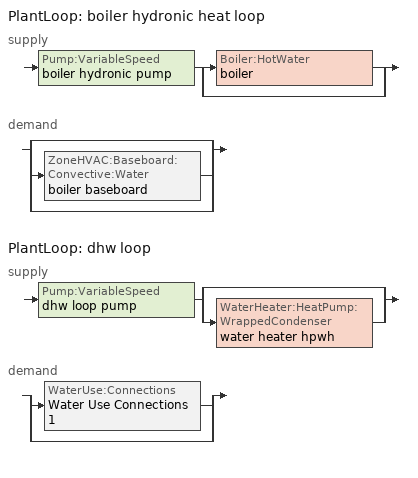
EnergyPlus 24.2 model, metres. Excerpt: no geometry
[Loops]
PlantLoop 'boiler hydronic heat loop'
 supply: Pump:VariableSpeed 'boiler hydronic pump' > split
  | Boiler:HotWater 'boiler'
  | bypass
 demand: split
  | bypass
  | ZoneHVAC:Baseboard:Convective:Water 'boiler baseboard'
  | bypass
PlantLoop 'dhw loop'
 supply: Pump:VariableSpeed 'dhw loop pump' > split
  | bypass
  | WaterHeater:HeatPump:WrappedCondenser 'water heater hpwh'
 demand: split
  | WaterUse:Connections 'Water Use Connections 1'
  | bypass
[ZoneControl:Thermostat]
conditioned space Thermostat: Zone or ZoneList=conditioned space; Control Type Schedule=conditioned space Thermostat Schedule; Control 1=conditioned space temperature setpoint; Temperature Difference Between Cutout And Setpoint {deltaC}=0
[ThermostatSetpoint:DualSetpoint]
conditioned space temperature setpoint: Heating Setpoint Temperature Schedule=heating setpoint; Cooling Setpoint Temperature Schedule=cooling setpoint
[ZoneHVAC:Baseboard:Convective:Water]
boiler baseboard: Availability Schedule=Always On Discrete; Heating Design Capacity Method=HeatingDesignCapacity; Heating Design Capacity {W}=10630.3; Heating Design Capacity Per Floor Area {W/m2}=0; Fraction of Autosized Heating Design Capacity=0.8; U-Factor Times Area Value {W/K}=765.38; Maximum Water Flow Rate {m3/s}=0.000457931; Convergence Tolerance=0.001
[Zone equipment]
conditioned space: boiler baseboard
[PlantLoop] Fluid Type=Water; Maximum Loop Temperature {C}=100; Minimum Loop Temperature {C}=0; Minimum Loop Flow Rate {m3/s}=0; Load Distribution Scheme=Optimal; Plant Loop Demand Calculation Scheme=SingleSetpoint; Common Pipe Simulation=None
Name | Plant Equipment Operation Scheme | Maximum Loop Flow Rate {m3/s} | Plant Loop Volume {m3}
boiler hydronic heat loop | boiler hydronic heat loop Operation Schemes | Autosize | Autocalculate
dhw loop | dhw loop Operation Schemes | 0.01 | 0.003
[Sizing:Plant] Loop Type=Heating; Sizing Option=NonCoincident; Zone Timesteps in Averaging Window=1; Coincident Sizing Factor Mode=None
Name | Design Loop Exit Temperature {C} | Loop Design Temperature Difference {deltaC}
boiler hydronic heat loop | 82.2222 | 11.1111
dhw loop | 51.6667 | 5.55556
[Pump:VariableSpeed] Motor Efficiency=0.85; Fraction of Motor Inefficiencies to Fluid Stream=0; Coefficient 1 of the Part Load Performance Curve=0; Coefficient 2 of the Part Load Performance Curve=1; Coefficient 3 of the Part Load Performance Curve=0; Coefficient 4 of the Part Load Performance Curve=0; Design Minimum Flow Rate {m3/s}=0; Pump Control Type=Intermittent; Skin Loss Radiative Fraction=0.5; Design Power Sizing Method=PowerPerFlowPerPressure; Design Electric Power per Unit Flow Rate {W/(m3/s)}=348701.1; Design Shaft Power per Unit Flow Rate per Unit Head {W/((m3/s)-Pa)}=1.28205; Design Minimum Flow Rate Fraction=0
Name | Design Maximum Flow Rate {m3/s} | Design Pump Head {Pa} | Design Power Consumption {W}
boiler hydronic pump | 0.0030649 | 20000 | 81.7308
dhw loop pump | 0.01 | 1 | 0
[Boiler:HotWater]
boiler: Fuel Type=NaturalGas; Nominal Capacity {W}=10630.3; Nominal Thermal Efficiency=0.8; Efficiency Curve Temperature Evaluation Variable=LeavingBoiler; Normalized Boiler Efficiency Curve=NonCondensingBoilerEff; Design Water Flow Rate {m3/s}=Autosize; Minimum Part Load Ratio=0; Maximum Part Load Ratio=1; Optimum Part Load Ratio=1; Water Outlet Upper Temperature Limit {C}=99.9; Boiler Flow Mode=LeavingSetpointModulated; On Cycle Parasitic Electric Load {W}=0; Sizing Factor=1; Off Cycle Parasitic Fuel Load {W}=0
[SetpointManager:Scheduled] Control Variable=Temperature
Name | Schedule
boiler hydronic heat loop setpoint manager | boiler hydronic heat supply setpoint
Setpoint Manager Scheduled 1 | dhw temp
[PlantEquipmentOperationSchemes] Control Scheme Object Type 1=PlantEquipmentOperation:HeatingLoad; Control Scheme Schedule Name 1=Always On Discrete
Name | Control Scheme Name 1
boiler hydronic heat loop Operation Schemes | boiler hydronic heat loop Heating Operation Scheme
dhw loop Operation Schemes | dhw loop Heating Operation Scheme
[PlantEquipmentOperation:HeatingLoad] Load Range Lower Limit 1 {W}=0; Load Range Upper Limit 1 {W}=1000000000
Name | Range Equipment List Name 1
boiler hydronic heat loop Heating Operation Scheme | boiler hydronic heat loop Heating Equipment List
dhw loop Heating Operation Scheme | dhw loop Heating Equipment List
[PlantEquipmentList]
boiler hydronic heat loop Heating Equipment List: Boiler:HotWater, boiler
dhw loop Heating Equipment List: WaterHeater:HeatPump:WrappedCondenser, water heater hpwh
[WaterHeater:Stratified]
water heater tank: Tank Volume {m3}=0.27255; Tank Height {m}=1.5975; Tank Shape=VerticalCylinder; Maximum Temperature Limit {C}=90; Heater Priority Control=MasterSlave; Heater 1 Setpoint Temperature Schedule=water heater TopElementSetpoint; Heater 1 Deadband Temperature Difference {deltaC}=18.5; Heater 1 Capacity {W}=4500.11; Heater 1 Height {m}=1.26469; Heater 2 Setpoint Temperature Schedule=water heater BottomElementSetpoint; Heater 2 Deadband Temperature Difference {deltaC}=3.89; Heater 2 Capacity {W}=4500.11; Heater 2 Height {m}=0.332813; Heater Fuel Type=Electricity; Heater Thermal Efficiency=1; Off Cycle Parasitic Fuel Consumption Rate {W}=3; Off Cycle Parasitic Fuel Type=Electricity; Off Cycle Parasitic Heat Fraction to Tank=0; Off Cycle Parasitic Height {m}=0; On Cycle Parasitic Fuel Consumption Rate {W}=3; On Cycle Parasitic Fuel Type=Electricity; On Cycle Parasitic Heat Fraction to Tank=0; On Cycle Parasitic Height {m}=0; Ambient Temperature Indicator=Schedule; Ambient Temperature Schedule=water heater Tamb act; Uniform Skin Loss Coefficient per Unit Area to Ambient Temperature {W/m2-K}=0.92499; Skin Loss Fraction to Zone=1; Off Cycle Flue Loss Coefficient to Ambient Temperature {W/K}=0; Off Cycle Flue Loss Fraction to Zone=1; Use Side Effectiveness=1; Use Side Inlet Height {m}=0; Use Side Outlet Height {m}=Autocalculate; Source Side Effectiveness=1; Source Side Inlet Height {m}=0; Source Side Outlet Height {m}=0; Inlet Mode=Fixed; Use Side Design Flow Rate {m3/s}=0.00453494; Source Side Design Flow Rate {m3/s}=0; Indirect Water Heating Recovery Time {hr}=1.5; Number of Nodes=6; Additional Destratification Conductivity {W/m-K}=0; Node 1 Additional Loss Coefficient {W/K}=0; Node 2 Additional Loss Coefficient {W/K}=0; Node 3 Additional Loss Coefficient {W/K}=0; Node 4 Additional Loss Coefficient {W/K}=0; Node 5 Additional Loss Coefficient {W/K}=0; Node 6 Additional Loss Coefficient {W/K}=0
[WaterHeater:Sizing]
water heater tank: Design Mode=PeakDraw; Time Storage Can Meet Peak Draw {hr}=0.538503; Time for Tank Recovery {hr}=0; Nominal Tank Volume for Autosizing Plant Connections {m3}=1
[WaterHeater:HeatPump:WrappedCondenser]
water heater hpwh: Compressor Setpoint Temperature Schedule=water heater setpoint; Dead Band Temperature Difference {deltaC}=3.89; Condenser Bottom Location {m}=0.0665625; Condenser Top Location {m}=0.865313; Evaporator Air Flow Rate {m3/s}=0.0854225; Inlet Air Configuration=Schedule; Inlet Air Temperature Schedule=water heater Tamb act; Inlet Air Humidity Schedule=water heater RHamb act; Tank=water heater tank; DX Coil=water heater coil; Minimum Inlet Air Temperature for Compressor Operation {C}=5.55556; Maximum Inlet Air Temperature for Compressor Operation {C}=48.8889; Compressor Location=Schedule; Compressor Ambient Temperature Schedule=water heater Tamb act; Fan=water heater fan; Fan Placement=DrawThrough; On Cycle Parasitic Electric Load {W}=0; Off Cycle Parasitic Electric Load {W}=0; Parasitic Heat Rejection Location=Outdoors; Inlet Air Mixer Schedule=Always On Discrete; Tank Element Control Logic=MutuallyExclusive; Control Sensor 1 Height In Stratified Tank {m}=1.26469; Control Sensor 1 Weight=0.75; Control Sensor 2 Height In Stratified Tank {m}=0.465938
[Coil:WaterHeating:AirToWaterHeatPump:Wrapped]
water heater coil: Rated Heating Capacity {W}=2149.38; Rated COP {W/W}=4.299056; Rated Sensible Heat Ratio=0.88; Rated Evaporator Inlet Air Dry-Bulb Temperature {C}=19.7222; Rated Evaporator Inlet Air Wet-Bulb Temperature {C}=13.561; Rated Condenser Water Temperature {C}=48.89; Rated Evaporator Air Flow Rate {m3/s}=0.0854225; Evaporator Fan Power Included in Rated COP=Yes; Crankcase Heater Capacity {W}=0; Maximum Ambient Temperature for Crankcase Heater Operation {C}=0; Evaporator Air Temperature Type for Curve Objects=WetBulbTemperature; Heating Capacity Function of Temperature Curve=HPWH-Cap-fT; Heating Capacity Function of Air Flow Fraction Curve=HPWH-Htg-Cap-FF; Heating COP Function of Temperature Curve=HPWH-COP-fT; Heating COP Function of Air Flow Fraction Curve=HPWH-Htg-COP-FF; Part Load Fraction Correlation Curve=HPWH-COP-fPLR
[Fan:SystemModel]
water heater fan: Availability Schedule=Always On Discrete; Design Maximum Air Flow Rate {m3/s}=0.0854225; Speed Control Method=Discrete; Electric Power Minimum Flow Rate Fraction=0.2; Design Pressure Rise {Pa}=500; Motor Efficiency=1; Motor In Air Stream Fraction=1; Design Electric Power Consumption {W}=Autosize; Design Power Sizing Method=PowerPerFlow; Electric Power Per Unit Flow Rate {W/(m3/s)}=97.8923; Electric Power Per Unit Flow Rate Per Unit Pressure {W/((m3/s)-Pa)}=1.66667; Fan Total Efficiency=0.7; Motor Loss Radiative Fraction=0; Number of Speeds=1
[WaterUse:Connections]
Water Use Connections 1: Drain Water Heat Exchanger Type=None; Drain Water Heat Exchanger Destination=Plant; Water Use Equipment Name 1=dhw fixtures; Water Use Equipment Name 2=dhw distribution waste; Water Use Equipment Name 3=clothes washer; Water Use Equipment Name 4=dishwasher
[WaterUse:Equipment] Peak Flow Rate {m3/s}=0
Name | Flow Rate Fraction Schedule | Target Temperature Schedule
dhw fixtures; dhw distribution waste | dhw fixtures schedule | mixed water temperature schedule
clothes washer | clothes washer schedule
dishwasher | dishwasher schedule
[EnergyManagementSystem:InternalVariable]
boiler_hydronic_pump_rated_mfr: Internal Data Index Key=boiler hydronic pump; Internal Data Type=Pump Maximum Mass Flow Rate
[EnergyManagementSystem:Sensor]
Name | Output:Variable or Output:Meter Index Key | Output:Variable or Output:Meter
boiler_baseboard_s | boiler baseboard | Baseboard Total Heating Energy
boiler_hydronic_pump_mfr_s | boiler hydronic pump | Pump Mass Flow Rate
boiler_hydronic_pump_s | boiler hydronic pump | Pump Electricity Energy
boiler_plr_s | boiler | Boiler Part Load Ratio
conditioned_space_clg_unmet_s | conditioned space | Zone Cooling Setpoint Not Met Time
conditioned_space_htg_unmet_s | conditioned space | Zone Heating Setpoint Not Met Time
fridge_tin_s; tin_s; tin_s_1; water_heater_amb_temp | conditioned space | Zone Mean Air Temperature
ig_ee_conv_1 | clothes washer | Electric Equipment Convective Heating Energy
ig_ee_conv_3 | dishwasher | Electric Equipment Convective Heating Energy
ig_ee_rad_1 | clothes washer | Electric Equipment Radiant Heating Energy
ig_ee_rad_3 | dishwasher | Electric Equipment Radiant Heating Energy
tout_s | conditioned space | Zone Outdoor Air Drybulb Temperature
water_heater_amb_rh | conditioned space | Zone Air Relative Humidity
water_heater_coil_energy | water heater coil | Cooling Coil Water Heating Electricity Rate
water_heater_fan_energy; water_heater_fan_pwr | water heater fan | Fan Electricity Rate
water_heater_lat_cool | water heater coil | Cooling Coil Latent Cooling Rate
water_heater_sens_cool | water heater coil | Cooling Coil Sensible Cooling Rate
water_heater_tank_energy | water heater tank | Water Heater Electricity Rate
water_heater_tank_off_cycle_parasitic | water heater tank | Water Heater Off Cycle Parasitic Electricity Rate
water_heater_tank_on_cycle_parasitic | water heater tank | Water Heater On Cycle Parasitic Electricity Rate
water_heater_tl | water heater tank | Water Heater Heat Loss Rate
win_s | conditioned space | Zone Air Humidity Ratio
[EnergyManagementSystem:Actuator]
Name | Actuated Component Unique | Actuated Component Type | Actuated Component Control Type
boiler_hydronic_pump_pressure_rise_act | boiler hydronic pump | Pump | Pump Pressure Rise
water_heater_RHamb_act | water heater RHamb act | Schedule:Constant | Schedule Value
water_heater_Tamb_act | water heater Tamb act | Schedule:Constant | Schedule Value
[EnergyManagementSystem:Program]
fridge_schedule_program: Set Tin = fridge_tin_s*(9.0/5.0)+32.0; Set fridge_schedule_act = 0; If (Hour == 0); Set fridge_schedule_act = (-0.487+0.019*Tin); ElseIf (Hour == 1); Set fridge_schedule_act = (-0.34+0.016*Tin); ElseIf (Hour == 2); Set fridge_schedule_act = (-0.37+0.017*Tin); ElseIf (Hour == 3); Set fridge_schedule_act = (-0.361+0.016*Tin); ElseIf (Hour == 4); Set fridge_schedule_act = (-0.515+0.018*Tin); ElseIf (Hour == 5); Set fridge_schedule_act = (-0.684+0.021*Tin); ElseIf (Hour == 6); Set fridge_schedule_act = (-0.471+0.019*Tin); ElseIf (Hour == 7); Set fridge_schedule_act = (-0.159+0.015*Tin); ElseIf (Hour == 8); Set fridge_schedule_act = (-0.079+0.015*Tin); ElseIf (Hour == 9); Set fridge_schedule_act = (-0.417+0.019*Tin); ElseIf (Hour == 10); Set fridge_schedule_act = (-0.411+0.018*Tin); ElseIf (Hour == 11); Set fridge_schedule_act = (-0.386+0.018*Tin); ElseIf (Hour == 12); Set fridge_schedule_act = (-0.24+0.016*Tin); ElseIf (Hour == 13); Set fridge_schedule_act = (-0.314+0.017*Tin); ElseIf (Hour == 14); Set fridge_schedule_act = (-0.16+0.015*Tin); ElseIf (Hour == 15); Set fridge_schedule_act = (-0.121+0.015*Tin); ElseIf (Hour == 16); Set fridge_schedule_act = (-0.469+0.02*Tin); ElseIf (Hour == 17); Set fridge_schedule_act = (-0.412+0.02*Tin); ElseIf (Hour == 18); Set fridge_schedule_act = (-0.091+0.017*Tin); ElseIf (Hour == 19); Set fridge_schedule_act = (0.077+0.014*Tin); ElseIf (Hour == 20); Set fridge_schedule_act = (-0.118+0.016*Tin); ElseIf (Hour == 21); Set fridge_schedule_act = (-0.247+0.017*Tin); ElseIf (Hour == 22); Set fridge_schedule_act = (-0.445+0.019*Tin); ElseIf (Hour == 23); Set fridge_schedule_act = (-0.544+0.02*Tin); EndIf
infil_program: Set p_m = 0.14; Set p_s = 0.22; Set s_m = 270; Set s_s = 370; Set z_m = 9.99744; Set z_s = 2.4384; Set f_t = (((s_m/z_m)^p_m)*((z_s/s_s)^p_s)); Set Tdiff = tin_s-tout_s; Set dT = @Abs Tdiff; Set c = 0.1662; Set Cs = 0.0711; Set Cw = 0.1275; Set n = 0.65; Set sft = (f_t*0.7000000000000001); Set temp1 = ((c*Cw)*((sft*site_vw_s)^(2*n)))^2; Set Qinf = (((c*Cs*(dT^n))^2)+temp1)^0.5; Set Qinf = (@Max Qinf 0); Set mech_vent_house_fan_sensible_load_act = 0.0; Set mech_vent_house_fan_latent_load_act = 0.0; Set OASupInPb = out_pb_s; Set OASupInTemp = tout_s; Set OASupInW = out_wt_s; Set OASupRho = (@RhoAirFnPbTdbW OASupInPb OASupInTemp OASupInW); Set OASupCp = (@CpAirFnW OASupInW); Set OASupInEnth = (@HFnTdbW OASupInTemp OASupInW); Set ZoneTemp = tin_s; Set ZoneW = win_s; Set ZoneCp = (@CpAirFnW ZoneW); Set ZoneAirEnth = (@HFnTdbW ZoneTemp ZoneW); Set mech_vent_house_fan_cfis_act = 0.0; Set QWHV_cfis_sup = 0.0; Set QWHV_cfis_suppl_sup = 0.0; Set QWHV_cfis_suppl_exh = 0.0; Set Qrange = 0; Set Qbath = 0; Set Qdryer = 0; Set QWHV_sup = 0.0; Set QWHV_exh = 0.0; Set Qsupply = QWHV_sup + QWHV_cfis_sup + QWHV_cfis_suppl_sup; Set Qexhaust = Qrange + Qbath + Qdryer + QWHV_exh + QWHV_cfis_suppl_exh; Set Qfan = (@Max Qexhaust Qsupply); Set Qducts = 0; If Qducts < 0; Set Qsupply = Qsupply - Qducts; Else; Set Qexhaust = Qexhaust + Qducts; EndIf; Set Qfan_with_ducts = (@Max Qexhaust Qsupply); Set Qimb = (@Abs (Qsupply - Qexhaust)); If Qinf + Qimb > 0; Set Qtot = Qfan_with_ducts + (Qinf^2) / (Qinf + Qimb); Else; Set Qtot = Qfan_with_ducts; EndIf; Set Qinf_adj = Qtot - Qfan; Set infil_flow_act = Qinf_adj; Set infil_program_Qinf = Qinf_adj; Set infil_program_Qfan = Qfan; Set Qload = Qfan; Set Effectiveness_Sens = 0.0; Set Effectiveness_Lat = 0.0; Set Fan_MFR = Qload * OASupRho; Set ZoneInEnth = OASupInEnth; Set ZoneInTemp = OASupInTemp; Set FanTotalToCond = Fan_MFR * (ZoneInEnth - ZoneAirEnth); Set FanSensToCond = Fan_MFR * ZoneCp * (ZoneInTemp - ZoneTemp); Set FanLatToCond = FanTotalToCond - FanSensToCond; Set mech_vent_house_fan_sensible_load_act = mech_vent_house_fan_sensible_load_act + FanSensToCond; Set mech_vent_house_fan_latent_load_act = mech_vent_house_fan_latent_load_act + FanLatToCond
natural_vent_program: Set Tin = tin_s; Set Tout = tout_s; Set Wout = out_wt_s; Set Pbar = out_pb_s; Set Phiout = (@RhFnTdbWPb Tout Wout Pbar); Set MaxHR = 0.0115; Set Tnvsp = (htg_sp_s + clg_sp_s) / 2; Set NVavail = natural_vent_s; Set ClgSsnAvail = cool_season; Set Qnv = 0; Set Qwhf = 0; Set whole_house_fan_act = 0; If ((Wout < MaxHR) && (Tin > Tout) && (Tin > Tnvsp) && (ClgSsnAvail > 0))|| ((Tin > Tout) && (Tin > Tnvsp) && (hvac_availability_schedule_s == 0)); Set WHF_Flow = 0; Set Adj = (Tin-Tnvsp)/(Tin-Tout); Set Adj = (@Min Adj 1); Set Adj = (@Max Adj 0); If (WHF_Flow > 0); Set Qwhf = WHF_Flow*Adj; Set WHF_W = 0; Set whole_house_fan_act = WHF_W*Adj; ElseIf (NVavail > 0); Set NVArea = 0; Set Cs = 8.968567957270247e-05; Set Cw = 6.531778328561744e-05; Set Tdiff = Tin-Tout; Set dT = (@Abs Tdiff); Set Vwind = site_vw_s; Set SGNV = NVArea*Adj*((((Cs*dT)+(Cw*(Vwind^2)))^0.5)/1000); Set MaxNV = 2.1369780228096005; Set Qnv = (@Min SGNV MaxNV); EndIf; EndIf; Set natural_vent_flow_act = Qnv; Set whole_house_fan_flow_act = Qwhf; Set natural_vent_program_Qnv = Qnv; Set natural_vent_program_Qwhf = Qwhf
total_airflows_program: Set total_infil_flow_rate = 0; Set total_mechvent_flow_rate = 0; Set total_natvent_flow_rate = 0; Set total_whf_flow_rate = 0; Set total_infil_flow_rate = total_infil_flow_rate + (infil_program_Qinf * 1); Set total_mechvent_flow_rate = total_mechvent_flow_rate + (infil_program_Qfan * 1); Set total_natvent_flow_rate = total_natvent_flow_rate + (natural_vent_program_Qnv * 1); Set total_whf_flow_rate = total_whf_flow_rate + (natural_vent_program_Qwhf * 1)
total_loads_program: Set loads_htg_tot = 0; Set loads_clg_tot = 0; If htg_load_cond > 0; Set loads_htg_tot = loads_htg_tot + (htg_load_cond - clg_load_cond) * 1.0; EndIf; Set loads_htg_tot = (@Max loads_htg_tot 0); If clg_load_cond > 0; Set loads_clg_tot = loads_clg_tot + (clg_load_cond - htg_load_cond) * 0.0; EndIf; Set loads_clg_tot = (@Max loads_clg_tot 0)
unmet_hours_program: Set htg_unmet_hours = 0; Set clg_unmet_hours = 0; Set unit_htg_unmet_hours = 0; If ((DayOfYear >= 1) && (DayOfYear <= 365)) && (hvac_availability_schedule_s == 1); Set unit_htg_unmet_hours = unit_htg_unmet_hours + conditioned_space_htg_unmet_s; If unit_htg_unmet_hours > htg_unmet_hours; Set htg_unmet_hours = unit_htg_unmet_hours; EndIf; EndIf
water_heater_Control: Set water_heater_HPWHSchedOverride = water_heater_T_set; If (water_heater_amb_temp<5.56) || (water_heater_amb_temp>48.89); Set water_heater_UESchedOverride = water_heater_T_set; Set water_heater_LESchedOverride = water_heater_T_set; Else; Set water_heater_UESchedOverride = water_heater_T_set - 9.0; Set water_heater_LESchedOverride = 0; EndIf
water_heater_hpwh_EC_adj: If WarmupFlag == 0; Set dhw_e_cons = water_heater_tank_energy + water_heater_tank_on_cycle_parasitic + water_heater_tank_off_cycle_parasitic + water_heater_coil_energy + water_heater_fan_energy; Set water_heater_hpwh_ec_adj_act = 0.0 * dhw_e_cons / 1; EndIf
water_heater_InletAir: Set water_heater_Tamb_act = water_heater_amb_temp; Set water_heater_RHamb_act = 0; Set water_heater_RHamb_act = water_heater_RHamb_act + (water_heater_amb_rh / 100) / 1; Set water_heater_sens_act = (0 - water_heater_sens_cool - (water_heater_tl + water_heater_fan_pwr)) / 1; Set water_heater_lat_act = (0 - water_heater_lat_cool) / 1
[EnergyManagementSystem:ProgramCallingManager]
boiler_hydronic_pump_disaggregate_program_calling_manager: EndOfSystemTimestepBeforeHVACReporting; boiler_hydronic_pump_disaggregate_program
boiler_hydronic_pump_power_program_calling_manager: EndOfSystemTimestepBeforeHVACReporting; boiler_hydronic_pump_power_program
component_loads_program_calling_manager: EndOfZoneTimestepAfterZoneReporting; component_loads_program
fridge_schedule_program_calling_manager: BeginZoneTimestepAfterInitHeatBalance; fridge_schedule_program
infil_program_calling_manager: BeginZoneTimestepAfterInitHeatBalance; infil_program
natural_vent_program_calling_manager: BeginZoneTimestepAfterInitHeatBalance; natural_vent_program
total_airflows_program_calling_manager: EndOfZoneTimestepAfterZoneReporting; total_airflows_program
total_loads_program_calling_manager: EndOfZoneTimestepAfterZoneReporting; total_loads_program
unmet_hours_program_calling_manager: EndOfZoneTimestepBeforeZoneReporting; unmet_hours_program
water_heater_hpwh_EC_adj_ProgramManager: EndOfSystemTimestepBeforeHVACReporting; water_heater_hpwh_EC_adj
water_heater_ProgramManager: InsideHVACSystemIterationLoop; water_heater_Control; water_heater_InletAir
[EnergyManagementSystem:OutputVariable]
Name | EMS Variable | Type of Data in Variable | Update Frequency | EMS Program or Subroutine | Units
boiler hydronic pump disaggregate htg primary | boiler_hydronic_pump_primary_htg | Summed | SystemTimestep | boiler_hydronic_pump_disaggregate_program | J
loads_htg_tot_peakload_outvar; loads_htg_tot_annual_outvar; loads_htg_tot_timeseries_outvar | loads_htg_tot | Summed | ZoneTimestep | total_loads_program | J
loads_clg_tot_peakload_outvar; loads_clg_tot_annual_outvar; loads_clg_tot_timeseries_outvar | loads_clg_tot | Summed | ZoneTimestep | total_loads_program | J
htg_unmet_hours_annual_outvar; htg_unmet_hours_timeseries_outvar | htg_unmet_hours | Summed | ZoneTimestep | unmet_hours_program | hr
clg_unmet_hours_annual_outvar; clg_unmet_hours_timeseries_outvar | clg_unmet_hours | Summed | ZoneTimestep | unmet_hours_program | hr
loads_htg_roofs_annual_outvar; loads_htg_roofs_timeseries_outvar | loads_htg_roofs | Summed | ZoneTimestep | component_loads_program | J
loads_htg_ceilings_annual_outvar; loads_htg_ceilings_timeseries_outvar | loads_htg_ceilings | Summed | ZoneTimestep | component_loads_program | J
loads_htg_walls_annual_outvar; loads_htg_walls_timeseries_outvar | loads_htg_walls | Summed | ZoneTimestep | component_loads_program | J
loads_htg_rim_joists_annual_outvar; loads_htg_rim_joists_timeseries_outvar | loads_htg_rim_joists | Summed | ZoneTimestep | component_loads_program | J
loads_htg_foundation_walls_annual_outvar; loads_htg_foundation_walls_timeseries_outvar | loads_htg_foundation_walls | Summed | ZoneTimestep | component_loads_program | J
loads_htg_doors_annual_outvar; loads_htg_doors_timeseries_outvar | loads_htg_doors | Summed | ZoneTimestep | component_loads_program | J
loads_htg_windows_conduction_annual_outvar; loads_htg_windows_conduction_timeseries_outvar | loads_htg_windows_conduction | Summed | ZoneTimestep | component_loads_program | J
loads_htg_windows_solar_annual_outvar; loads_htg_windows_solar_timeseries_outvar | loads_htg_windows_solar | Summed | ZoneTimestep | component_loads_program | J
loads_htg_skylights_conduction_annual_outvar; loads_htg_skylights_conduction_timeseries_outvar | loads_htg_skylights_conduction | Summed | ZoneTimestep | component_loads_program | J
loads_htg_skylights_solar_annual_outvar; loads_htg_skylights_solar_timeseries_outvar | loads_htg_skylights_solar | Summed | ZoneTimestep | component_loads_program | J
loads_htg_floors_annual_outvar; loads_htg_floors_timeseries_outvar | loads_htg_floors | Summed | ZoneTimestep | component_loads_program | J
loads_htg_slabs_annual_outvar; loads_htg_slabs_timeseries_outvar | loads_htg_slabs | Summed | ZoneTimestep | component_loads_program | J
loads_htg_internal_mass_annual_outvar; loads_htg_internal_mass_timeseries_outvar | loads_htg_internal_mass | Summed | ZoneTimestep | component_loads_program | J
loads_htg_infil_annual_outvar; loads_htg_infil_timeseries_outvar | loads_htg_infil | Summed | ZoneTimestep | component_loads_program | J
loads_htg_natvent_annual_outvar; loads_htg_natvent_timeseries_outvar | loads_htg_natvent | Summed | ZoneTimestep | component_loads_program | J
loads_htg_mechvent_annual_outvar; loads_htg_mechvent_timeseries_outvar | loads_htg_mechvent | Summed | ZoneTimestep | component_loads_program | J
loads_htg_whf_annual_outvar; loads_htg_whf_timeseries_outvar | loads_htg_whf | Summed | ZoneTimestep | component_loads_program | J
loads_htg_ducts_annual_outvar; loads_htg_ducts_timeseries_outvar | loads_htg_ducts | Summed | ZoneTimestep | component_loads_program | J
loads_htg_intgains_annual_outvar; loads_htg_intgains_timeseries_outvar | loads_htg_intgains | Summed | ZoneTimestep | component_loads_program | J
loads_htg_lighting_annual_outvar; loads_htg_lighting_timeseries_outvar | loads_htg_lighting | Summed | ZoneTimestep | component_loads_program | J
loads_clg_roofs_annual_outvar; loads_clg_roofs_timeseries_outvar | loads_clg_roofs | Summed | ZoneTimestep | component_loads_program | J
loads_clg_ceilings_annual_outvar; loads_clg_ceilings_timeseries_outvar | loads_clg_ceilings | Summed | ZoneTimestep | component_loads_program | J
loads_clg_walls_annual_outvar; loads_clg_walls_timeseries_outvar | loads_clg_walls | Summed | ZoneTimestep | component_loads_program | J
loads_clg_rim_joists_annual_outvar; loads_clg_rim_joists_timeseries_outvar | loads_clg_rim_joists | Summed | ZoneTimestep | component_loads_program | J
loads_clg_foundation_walls_annual_outvar; loads_clg_foundation_walls_timeseries_outvar | loads_clg_foundation_walls | Summed | ZoneTimestep | component_loads_program | J
loads_clg_doors_annual_outvar; loads_clg_doors_timeseries_outvar | loads_clg_doors | Summed | ZoneTimestep | component_loads_program | J
loads_clg_windows_conduction_annual_outvar; loads_clg_windows_conduction_timeseries_outvar | loads_clg_windows_conduction | Summed | ZoneTimestep | component_loads_program | J
loads_clg_windows_solar_annual_outvar; loads_clg_windows_solar_timeseries_outvar | loads_clg_windows_solar | Summed | ZoneTimestep | component_loads_program | J
loads_clg_skylights_conduction_annual_outvar; loads_clg_skylights_conduction_timeseries_outvar | loads_clg_skylights_conduction | Summed | ZoneTimestep | component_loads_program | J
loads_clg_skylights_solar_annual_outvar; loads_clg_skylights_solar_timeseries_outvar | loads_clg_skylights_solar | Summed | ZoneTimestep | component_loads_program | J
loads_clg_floors_annual_outvar; loads_clg_floors_timeseries_outvar | loads_clg_floors | Summed | ZoneTimestep | component_loads_program | J
loads_clg_slabs_annual_outvar; loads_clg_slabs_timeseries_outvar | loads_clg_slabs | Summed | ZoneTimestep | component_loads_program | J
loads_clg_internal_mass_annual_outvar; loads_clg_internal_mass_timeseries_outvar | loads_clg_internal_mass | Summed | ZoneTimestep | component_loads_program | J
loads_clg_infil_annual_outvar; loads_clg_infil_timeseries_outvar | loads_clg_infil | Summed | ZoneTimestep | component_loads_program | J
loads_clg_natvent_annual_outvar; loads_clg_natvent_timeseries_outvar | loads_clg_natvent | Summed | ZoneTimestep | component_loads_program | J
loads_clg_mechvent_annual_outvar; loads_clg_mechvent_timeseries_outvar | loads_clg_mechvent | Summed | ZoneTimestep | component_loads_program | J
loads_clg_whf_annual_outvar; loads_clg_whf_timeseries_outvar | loads_clg_whf | Summed | ZoneTimestep | component_loads_program | J
loads_clg_ducts_annual_outvar; loads_clg_ducts_timeseries_outvar | loads_clg_ducts | Summed | ZoneTimestep | component_loads_program | J
loads_clg_intgains_annual_outvar; loads_clg_intgains_timeseries_outvar | loads_clg_intgains | Summed | ZoneTimestep | component_loads_program | J
loads_clg_lighting_annual_outvar; loads_clg_lighting_timeseries_outvar | loads_clg_lighting | Summed | ZoneTimestep | component_loads_program | J
total_infil_flow_rate_timeseries_outvar | total_infil_flow_rate | Averaged | ZoneTimestep | total_airflows_program | m^3/s
total_mechvent_flow_rate_timeseries_outvar | total_mechvent_flow_rate | Averaged | ZoneTimestep | total_airflows_program | m^3/s
total_natvent_flow_rate_timeseries_outvar | total_natvent_flow_rate | Averaged | ZoneTimestep | total_airflows_program | m^3/s
total_whf_flow_rate_timeseries_outvar | total_whf_flow_rate | Averaged | ZoneTimestep | total_airflows_program | m^3/s
[Schedule:Day:Interval]
clothes washer schedule day 1; clothes washer schedule default day; dishwasher schedule day 1; dishwasher schedule default day; heating setpoint default day; cooling setpoint default day; dhw fixtures schedule day 1; dhw fixtures schedule default day: No, 24:00, 0
heating setpoint day: No, 01:00, 12.7778, 10:00, 11.1111, 24:00, 12.7778
cooling setpoint day: No, 24:00, 25.5556
[Schedule:Week:Daily]
clothes washer schedule Week Rule - Jan1-Dec31: clothes washer schedule day 1, clothes washer schedule day 1, clothes washer schedule day 1, clothes washer schedule day 1, clothes washer schedule day 1, clothes washer schedule day 1, clothes washer schedule day 1, clothes washer schedule default day, clothes washer schedule default day, clothes washer schedule default day, clothes washer schedule default day, clothes washer schedule default day
dishwasher schedule Week Rule - Jan1-Dec31: dishwasher schedule day 1, dishwasher schedule day 1, dishwasher schedule day 1, dishwasher schedule day 1, dishwasher schedule day 1, dishwasher schedule day 1, dishwasher schedule day 1, dishwasher schedule default day, dishwasher schedule default day, dishwasher schedule default day, dishwasher schedule default day, dishwasher schedule default day
heating setpoint Week Rule - Jan1-Dec31: heating setpoint day, heating setpoint day, heating setpoint day, heating setpoint day, heating setpoint day, heating setpoint day, heating setpoint day, heating setpoint default day, heating setpoint default day, heating setpoint default day, heating setpoint default day, heating setpoint default day
cooling setpoint Week Rule - Jan1-Dec31: cooling setpoint day, cooling setpoint day, cooling setpoint day, cooling setpoint day, cooling setpoint day, cooling setpoint day, cooling setpoint day, cooling setpoint default day, cooling setpoint default day, cooling setpoint default day, cooling setpoint default day, cooling setpoint default day
dhw fixtures schedule Week Rule - Jan1-Dec31: dhw fixtures schedule day 1, dhw fixtures schedule day 1, dhw fixtures schedule day 1, dhw fixtures schedule day 1, dhw fixtures schedule day 1, dhw fixtures schedule day 1, dhw fixtures schedule day 1, dhw fixtures schedule default day, dhw fixtures schedule default day, dhw fixtures schedule default day, dhw fixtures schedule default day, dhw fixtures schedule default day
[Schedule:Year]
clothes washer schedule: clothes washer schedule Week Rule - Jan1-Dec31, 1, 1, 12, 31
dishwasher schedule: dishwasher schedule Week Rule - Jan1-Dec31, 1, 1, 12, 31
heating setpoint: heating setpoint Week Rule - Jan1-Dec31, 1, 1, 12, 31
cooling setpoint: cooling setpoint Week Rule - Jan1-Dec31, 1, 1, 12, 31
dhw fixtures schedule: dhw fixtures schedule Week Rule - Jan1-Dec31, 1, 1, 12, 31
[Schedule:Constant]
Name | Hourly Value
Always On Discrete | 1
boiler hydronic heat supply setpoint | 82.2222
dhw temp; water heater setpoint | 51.6667
mixed water temperature schedule | 40.5556
water heater BottomElementSetpoint; water heater TopElementSetpoint | 0
water heater RHamb act | 0.5
water heater Tamb act | 23
[Schedule:Compact]
conditioned space Thermostat Schedule: Through: 12/31, For: AllDays, Until: 24:00, 4
[Curve:Bicubic]
NonCondensingBoilerEff: Coefficient1 Constant=1.11172; Coefficient2 x=0.0786141; Coefficient3 x**2=-0.400426; Coefficient4 y=0; Coefficient5 y**2=-0.000156783; Coefficient6 x*y=0.0093846; Coefficient7 x**3=0.234258; Coefficient8 y**3=1.32927e-06; Coefficient9 x**2*y=-0.0044467; Coefficient10 x*y**2=-1.22498e-05; Minimum Value of x {BasedOnField A2}=0.1; Maximum Value of x {BasedOnField A2}=1; Minimum Value of y {BasedOnField A3}=20; Maximum Value of y {BasedOnField A3}=80
[Curve:Biquadratic] Minimum Value of x {BasedOnField A2}=0; Maximum Value of x {BasedOnField A2}=100; Minimum Value of y {BasedOnField A3}=0; Maximum Value of y {BasedOnField A3}=100
Name | Coefficient1 Constant | Coefficient2 x | Coefficient3 x**2 | Coefficient4 y | Coefficient5 y**2 | Coefficient6 x*y
HPWH-Cap-fT | 0.563 | 0.0437 | 3.9e-05 | 0.0055 | -0.000148 | -0.000145
HPWH-COP-fT | 1.1332 | 0.063 | -9.79e-05 | -0.00972 | -2.14e-05 | -0.000686
[Curve:Cubic] Coefficient1 Constant=1; Coefficient2 x=0; Coefficient3 x**2=0; Coefficient4 x**3=0; Minimum Value of x {BasedOnField A2}=0
Name | Maximum Value of x {BasedOnField A2}
HPWH-Htg-Cap-FF; HPWH-Htg-COP-FF | 100
HPWH-COP-fPLR | 1
